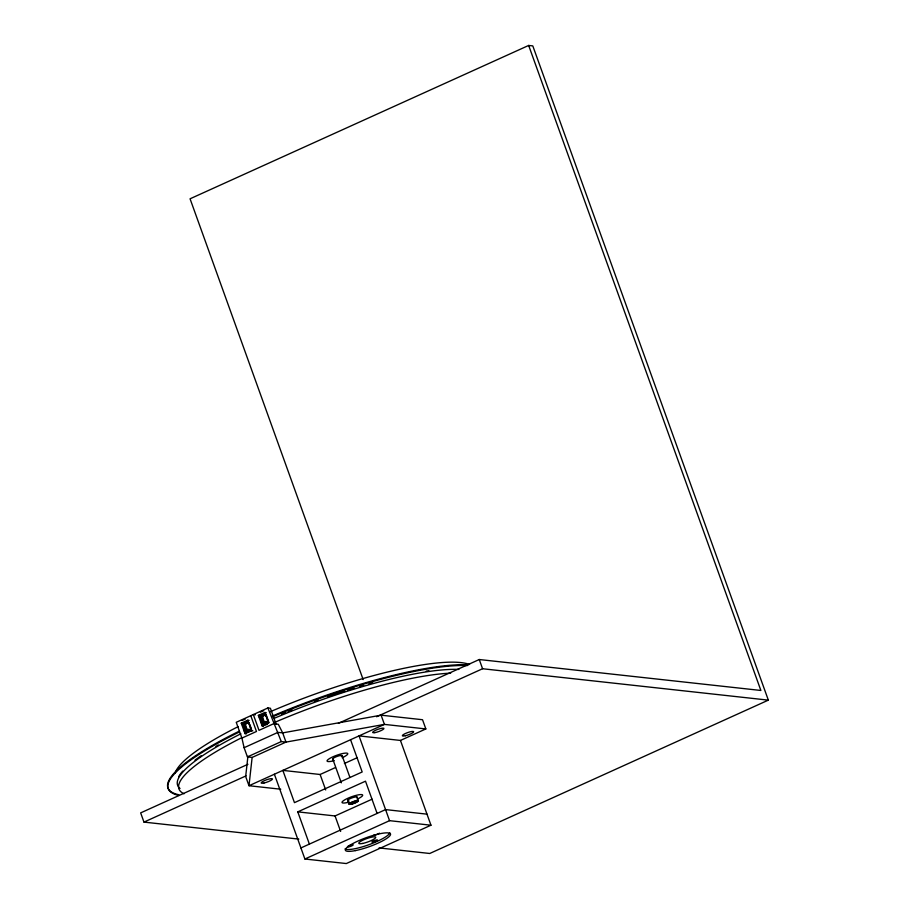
<?xml version="1.0" encoding="UTF-8"?>
<svg xmlns="http://www.w3.org/2000/svg" width="909" height="909" viewBox="0 0 909 909"><rect width="100%" height="100%" fill="white"/><g stroke="black" fill="none" stroke-linecap="round" stroke-linejoin="round"><path stroke-width="1.36" d="M247.918 756.299L245.669 776.513L248.986 785.728L280.745 789.217M252.134 757.436L248.986 785.728L384.427 724.393L425.844 728.938L422.526 719.723L381.11 715.178L282.676 732.881L277.961 732.37L244.101 747.698L247.418 756.913L252.134 757.436L285.994 742.096L384.427 724.393L381.11 715.178M379.064 847.915L429.741 853.483L768.344 700.135L532.799 45.904L528.663 45.45L190.061 198.798L363.146 679.557M276.052 724.019L270.382 708.236L267.894 707.963L236.238 722.303L241.908 738.085L244.101 747.698M242.135 720.428L245.475 718.917M260.349 712.179L263.69 710.668M241.26 723.155L247.702 720.246L249.111 720.394L242.669 723.314L241.26 723.155L245.044 733.665L246.453 733.813L242.669 723.314M258.361 715.417L264.792 712.497L266.201 712.656L259.769 715.565L258.361 715.417L262.144 725.916L267.416 724.325M242.033 724.348L245.612 724.359L245.032 724.939L242.033 724.348L245.612 724.359M245.419 722.814L248.998 722.825L248.418 723.405L245.419 722.814L248.418 723.405M259.133 716.599L262.712 716.61L262.133 717.19L259.133 716.599L262.712 716.61M262.519 715.065L266.098 715.076L265.519 715.667L262.519 715.065L266.098 715.076M242.135 724.621L245.714 724.632M245.521 723.087L249.1 723.098M259.235 716.871L262.815 716.883M262.621 715.338L266.201 715.36M248.487 721.962L244.089 723.962L247.078 732.245L251.475 730.257L248.918 723.144M246.703 723.007L244.498 724.007L247.487 732.29L251.884 730.302M265.996 714.269L261.599 716.258L264.587 724.553L268.984 722.553M244.396 730.881L247.964 730.904L247.396 731.484L244.396 730.881L247.964 730.904M247.782 729.359L251.452 729.643L247.873 729.632M261.497 723.144L265.064 723.155L264.485 723.734L261.497 723.144L265.064 723.155M264.871 721.61L268.45 721.621L267.871 722.201L264.871 721.61L268.45 721.621M244.487 731.166L248.066 731.177M261.587 723.416L265.167 723.428M264.974 721.882L268.553 721.894M245.044 733.665L251.475 730.745L252.884 730.904M262.144 725.916L268.575 723.007L264.792 712.497M241.908 738.085L256.474 731.484L250.793 715.713M247.418 756.913L281.279 741.585L285.994 742.096L282.676 732.881L278.29 724.257L273.575 723.746L259.008 730.336L253.327 714.565L255.361 714.781M247.93 764.299L140.656 812.885L143.974 822.1L298.822 839.109M338.387 723.325L479.259 659.525L760.878 690.465L528.663 45.45M143.974 822.1L246.078 775.854M376.599 716.735L482.577 668.74L768.344 700.135M350.567 739.721L362.18 771.968L294.459 802.647L282.847 770.389L320.127 774.491L335.455 767.548M344.397 763.492L357.18 757.708M400.449 740.437L430.968 825.213L389.552 820.668L359.032 735.892L400.449 740.437L425.844 728.938M309.39 844.109L297.777 811.862L365.498 781.183L377.11 813.441M297.777 811.862L335.057 815.952L372.111 799.17M300.924 847.938L385.575 809.601L426.991 814.157M274.382 774.229L304.901 859.005L389.552 820.668M430.968 825.213L346.318 863.55L304.901 859.005M479.259 659.525L482.577 668.74M342.136 755.777L349.783 777.013M356.942 796.932L358.385 800.909A5 0.989 -19.8 0 1 351.135 804.238A5 0.989 -19.8 0 1 351.499 802.306A5 0.989 -19.8 0 1 358.385 800.909M332.717 758.924L341.318 782.819M347.533 800.079L348.965 804.056M320.127 774.491L325.695 789.966M335.057 815.952L340.625 831.428M281.279 741.585L267.894 707.963M266.428 715.451L268.564 721.371M262.678 717.485L263.974 721.076M259.769 715.565L263.553 726.075M261.44 722.382L262.86 726.325M249.759 724.382L251.463 729.12M247.702 720.246L251.475 730.745M245.578 725.223L247.737 731.211M243.862 728.813L245.282 732.756M333.239 759.254A5 0.989 -19.8 0 1 337.625 756.22A5 0.989 -19.8 0 1 341.386 756.527M334.285 760.606A10.988 2.17 -19.8 0 1 328.683 759.095A10.988 2.17 -19.8 0 1 345.068 753.141A10.988 2.17 -19.8 0 1 342.193 757.731M348.874 800.704A5 0.989 -19.8 0 1 351.328 798.125A5 0.989 -19.8 0 1 356.839 797.568M349.215 802.068A10.988 2.17 -19.8 0 1 343.613 800.568A10.988 2.17 -19.8 0 1 359.998 794.614A10.988 2.17 -19.8 0 1 357.123 799.193M347.681 846.552A3 0.591 -19.8 0 1 352.317 844.7A3 0.591 -19.8 0 1 351.374 846.063A3 0.591 -19.8 0 1 347.533 846.756M389.836 832.837A23.975 4.738 -19.8 0 1 368.679 844.791A23.975 4.738 -19.8 0 1 345.079 848.87M379.417 833.167A3 0.591 -19.8 0 1 378.599 833.712M377.985 834.019A3 0.591 -19.8 0 1 373.974 834.951M178.596 776.809A159.848 31.599 -19.8 0 1 182.766 771.071M195.003 760.174A159.848 31.599 -19.8 0 1 201.298 755.652M215.899 746.403A159.848 31.599 -19.8 0 1 218.353 744.971M281.676 714.338A159.848 31.599 -19.8 0 1 285.608 712.713M288.233 711.645A159.848 31.599 -19.8 0 1 292.187 710.065M314.4 701.6A159.848 31.599 -19.8 0 1 318.355 700.169M327.604 696.93A159.848 31.599 -19.8 0 1 336.784 693.828M338.08 693.397A159.848 31.599 -19.8 0 1 344.818 691.215M347.522 690.363A159.848 31.599 -19.8 0 1 354.26 688.272M359.634 686.659A159.848 31.599 -19.8 0 1 363.634 685.488M368.906 683.977A159.848 31.599 -19.8 0 1 372.815 682.898M426.162 671.115A159.848 31.599 -19.8 0 1 428.866 670.717M175.005 773.4A159.848 31.599 -19.8 0 1 238.272 726.586M270.337 711.702A159.848 31.599 -19.8 0 1 469.567 664.479M184.084 793.773A159.848 31.599 -19.8 0 1 240.953 738.085M274.257 722.575A159.848 31.599 -19.8 0 1 450.705 673.149M180.039 788.478A159.848 31.599 -19.8 0 1 240.862 733.779M274.2 718.337A159.848 31.599 -19.8 0 1 458.852 669.422M179.039 795.477A169.835 33.565 -19.8 0 1 239.431 731.95M272.507 716.826A169.835 33.565 -19.8 0 1 467.328 665.581M178.778 794.739A169.835 33.565 -19.8 0 1 239.158 731.211M272.234 716.099A169.835 33.565 -19.8 0 1 468.271 664.911M265.587 714.224L261.19 716.212L264.167 724.507L268.575 722.507L265.587 714.224M351.647 803.886A4 0.795 -19.8 0 0 357.442 801.227A4 0.795 -19.8 0 0 351.942 802.34A4 0.795 -19.8 0 0 351.647 803.886M264.019 783.001A5.999 1.182 -19.8 0 0 272.473 779.002A5.999 1.182 -19.8 0 0 263.974 780.842A5.999 1.182 -19.8 0 0 264.019 783.001M374.792 732.643A5.999 1.182 -19.8 0 0 383.905 728.711A5.999 1.182 -19.8 0 0 376.246 729.995A5.999 1.182 -19.8 0 0 374.792 732.643M405.403 735.733A5.999 1.182 -19.8 0 0 413.663 731.722A5.999 1.182 -19.8 0 0 404.982 733.699A5.999 1.182 -19.8 0 0 405.403 735.733M362.543 843.461A8.988 1.773 -19.8 0 0 375.735 837.484A8.988 1.773 -19.8 0 0 363.543 839.859A8.988 1.773 -19.8 0 0 362.543 843.461M355.317 850.619A23.975 4.738 -19.8 0 0 390.506 834.689A23.975 4.738 -19.8 0 0 357.998 841.018A23.975 4.738 -19.8 0 0 355.317 850.619M372.883 842.189A3 0.591 -19.8 0 0 377.508 840.246A3 0.591 -19.8 0 0 373.804 840.814A3 0.591 -19.8 0 0 372.883 842.189"/></g></svg>
